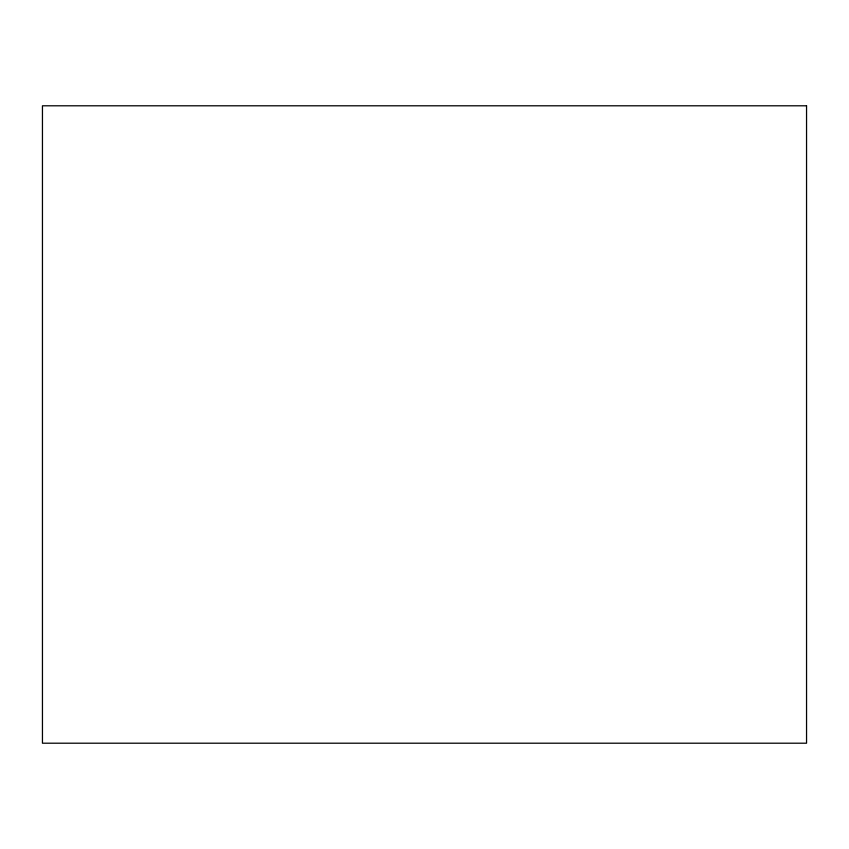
<?xml version="1.0" encoding="UTF-8"?>
<svg xmlns="http://www.w3.org/2000/svg" width="849" height="849" viewBox="0 0 849 849"><rect width="100%" height="100%" fill="white"/><g stroke="black" fill="none" stroke-linecap="round" stroke-linejoin="round"><path stroke-width="1.27" d="M806.55 105.796L42.45 105.796L42.45 743.204L806.55 743.204L806.55 105.796"/></g></svg>
